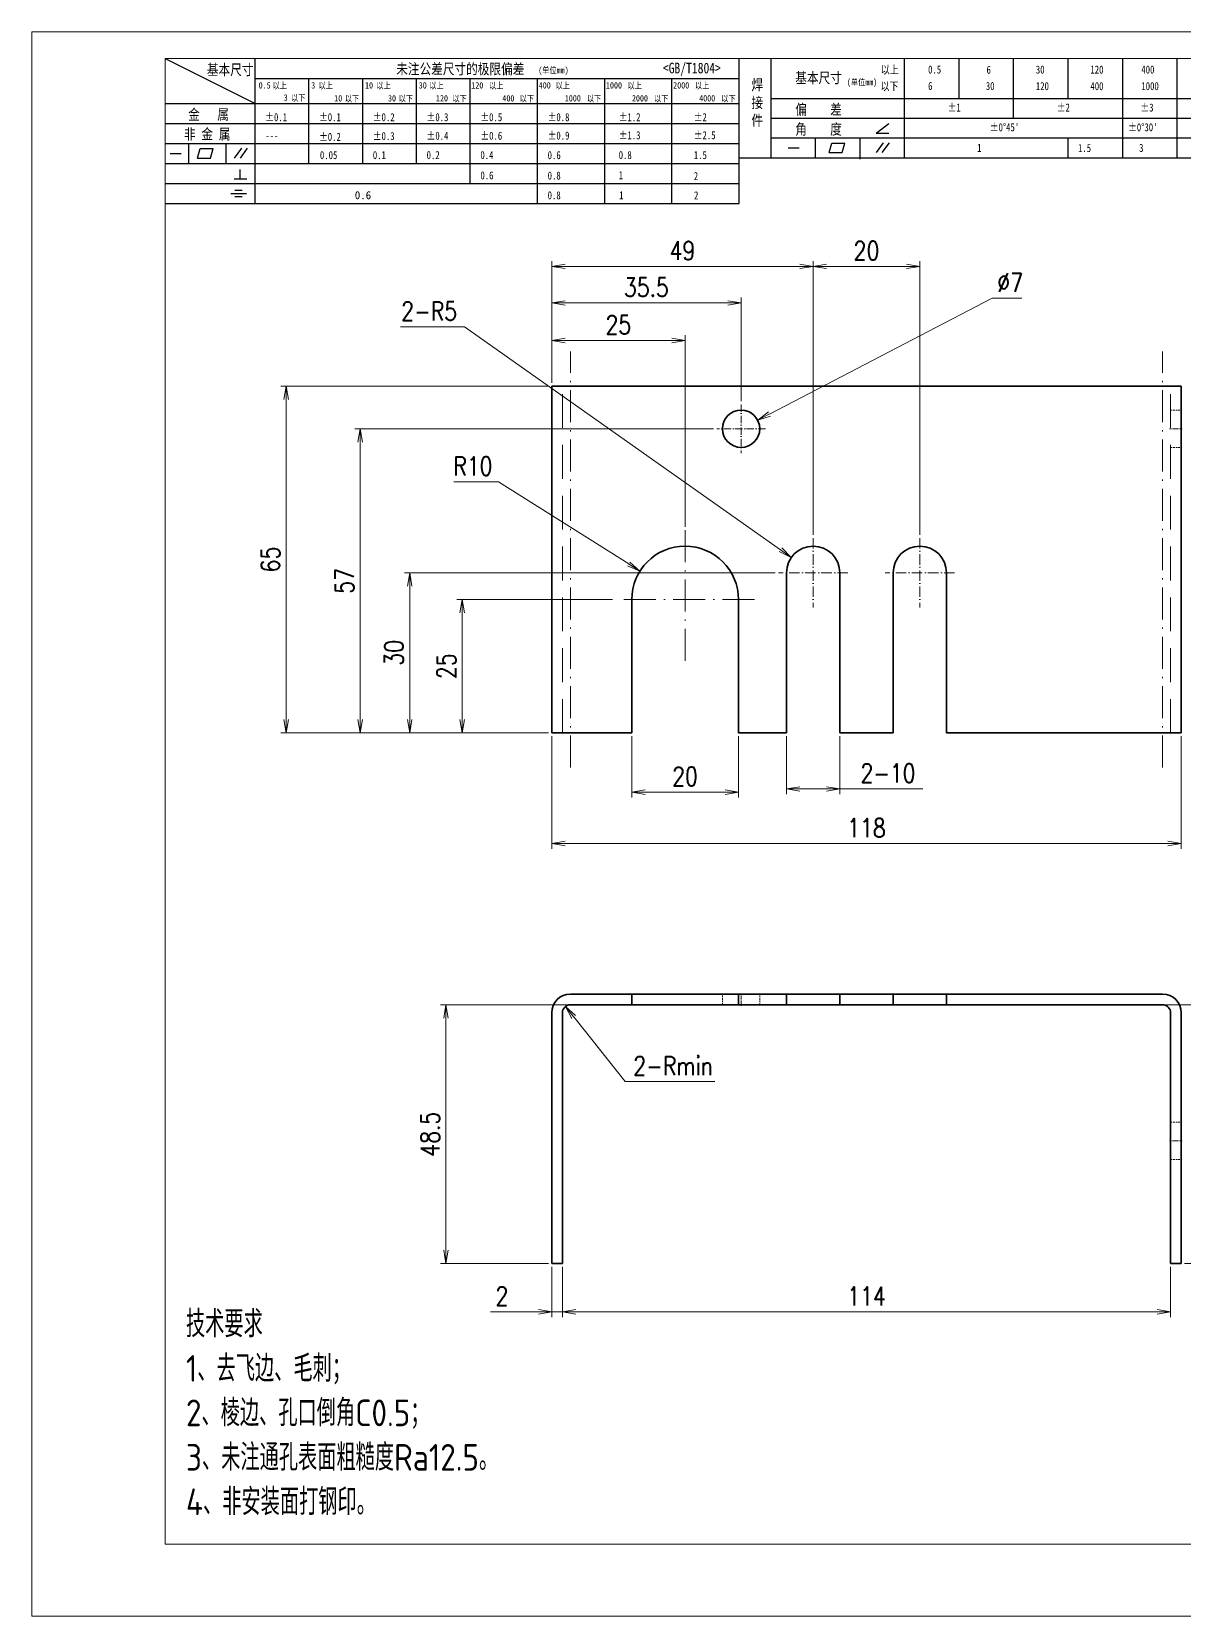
# Model space of a CAD drawing. Header units: millimetres. Extents: x 1333 to 78972, y -42879 to -5704.
# Drawn here: x 75533.6 to 75749.7, y -21799.1 to -21502.1 of the extents above; entities that cross this region are included whole.
import ezdxf

# ---------------------------------------------------------------- set-up
doc = ezdxf.new("R2010")
doc.units = ezdxf.units.MM
doc.header["$LTSCALE"] = 0.5
for name, pattern in [('AM_ISO02W050x2', [3.75, 3, -0.75]), ('AM_ISO08W050x2', [9, 6, -0.75, 1.5, -0.75]), ('DASHDOT', [18.5, 12, -3, 0.5, -3]), ('DASHED', [19.05, 12.7, -6.35])]:
    doc.linetypes.add(name, pattern=pattern)
for name, color, linetype, lineweight in [('中心线', 2, 'AM_ISO08W050x2', 18), ('图框', 7, 'Continuous', 18), ('标注线', 3, 'Continuous', 18), ('粗实线', 7, 'Continuous', 35), ('虚线', 1, 'AM_ISO02W050x2', 18)]:
    doc.layers.add(name, color=color, linetype=linetype, lineweight=lineweight)
doc.layers.add('图框文字', color=7, linetype='Continuous')
doc.layers.add('打印', color=7, linetype='Continuous', lineweight=15, plot=False)
doc.layers.add('打印-禁用', color=7, linetype='Continuous', lineweight=15, plot=False)
doc.styles.add('DIM', font='romans.shx', dxfattribs={"width": 0.8, "bigfont": 'bigfont.shx'})
doc.styles.add('国标', font='simfang.ttf', dxfattribs={"width": 0.8})
doc.styles.add('机械长仿宋', font='gbenor.shx', dxfattribs={"height": 1, "bigfont": 'gbcbig.shx'})
doc.dimstyles.new('XR 1-1$0', dxfattribs={"dimtxt": 3.5, "dimasz": 2.5, "dimexe": 1, "dimexo": 0.625, "dimgap": 1.2, "dimtad": 1, "dimzin": 9, "dimdsep": 46, "dimtxsty": 'DIM', "dimblk": 'OPEN', "dimcen": 0, "dimclrd": 8, "dimclre": 8, "dimclrt": 2, "dimazin": 2, "dimtfac": 0.5, "dimtmove": 0, "dimatfit": 3, "dimldrblk": 'OPEN', "dimfxl": 1, "dimtolj": 2, "dimlwd": 18, "dimlwe": 18, "dimarcsym": 0})
doc.dimstyles.new('XR 1-1$3', dxfattribs={"dimtxt": 3.5, "dimasz": 2.5, "dimexe": 1, "dimexo": 0.625, "dimgap": 1.2, "dimtad": 1, "dimtoh": 1, "dimdsep": 46, "dimtxsty": 'DIM', "dimblk": 'OPEN', "dimcen": 0, "dimclrd": 8, "dimclre": 8, "dimclrt": 2, "dimazin": 2, "dimtfac": 0.5, "dimtofl": 0, "dimtmove": 0, "dimatfit": 3, "dimldrblk": 'OPEN', "dimfxl": 1, "dimtolj": 2, "dimlwd": 18, "dimlwe": 18, "dimarcsym": 0})
doc.dimstyles.new('XR 1-1$4', dxfattribs={"dimtxt": 3.5, "dimasz": 2.5, "dimexe": 1, "dimexo": 0.625, "dimgap": 1.2, "dimtad": 1, "dimtoh": 1, "dimdsep": 46, "dimtxsty": 'DIM', "dimblk": 'OPEN', "dimcen": 0, "dimclrd": 8, "dimclre": 8, "dimclrt": 2, "dimazin": 2, "dimtfac": 0.5, "dimtofl": 0, "dimtmove": 0, "dimatfit": 3, "dimldrblk": 'OPEN', "dimfxl": 1, "dimtolj": 2, "dimlwd": 18, "dimlwe": 18, "dimarcsym": 0})

# ---------------------------------------------------------------- blocks, each defined once
blk = doc.blocks.new('GZDEH零件A3图框V01版')
at = {"layer": '图框', "linetype": 'Continuous'}
for p, q in [((2882.49, -1554.46), (2882.49, -1832.96)), ((3272.49, -1554.46), (2882.49, -1554.46)), ((2882.49, -1832.96), (3272.49, -1832.96))]:
    blk.add_line(p, q, dxfattribs=at)
at = {"layer": '图框文字', "color": 9}
for p, q in [((2882.49, -1554.46), (2899.37, -1562.92)), ((2899.37, -1581.67), (2899.37, -1554.46)), ((2990.09, -1581.67), (2990.09, -1554.46)), ((2996.09, -1573.08), (2996.09, -1554.46)), ((3021.09, -1561.98), (3021.09, -1554.46)), ((3031.31, -1561.98), (3031.31, -1554.46)), ((3041.53, -1561.98), (3041.53, -1554.46)), ((3051.75, -1561.98), (3051.75, -1554.46)), ((3061.98, -1561.98), (3061.98, -1554.46)), ((3072.2, -1561.98), (3072.2, -1554.46)), ((2899.37, -1558.24), (2990.09, -1558.24)), ((2909.45, -1574.17), (2909.45, -1558.24)), ((2919.53, -1574.17), (2919.53, -1558.24)), ((2929.61, -1574.17), (2929.61, -1558.24)), ((2939.69, -1577.92), (2939.69, -1558.24)), ((2952.29, -1581.67), (2952.29, -1558.24)), ((2964.89, -1581.67), (2964.89, -1558.24)), ((2977.49, -1581.67), (2977.49, -1558.24)), ((2996.09, -1561.98), (3113.09, -1561.98)), ((3021.09, -1573.08), (3021.09, -1561.98)), ((3041.53, -1565.68), (3041.53, -1561.98)), ((3061.98, -1573.08), (3061.98, -1561.98)), ((3072.2, -1573.08), (3072.2, -1561.98)), ((2882.49, -1562.92), (2990.09, -1562.92)), ((2882.49, -1566.67), (2990.09, -1566.67)), ((2996.09, -1565.68), (3113.09, -1565.68)), ((3015.75, -1568.51), (3018.15, -1566.66)), ((2882.49, -1570.42), (2990.09, -1570.42)), ((2886.92, -1574.12), (2886.92, -1570.42)), ((2893.91, -1574.12), (2893.91, -1570.42)), ((2996.09, -1569.38), (3113.09, -1569.38)), ((3004.42, -1573.08), (3004.42, -1569.38)), ((3006.97, -1572.12), (3007.45, -1570.33)), ((3007.45, -1570.33), (3009.86, -1570.33)), ((3009.39, -1572.12), (3009.86, -1570.33)), ((3012.75, -1573.08), (3012.75, -1569.38)), ((3015.75, -1568.51), (3018.15, -1568.51)), ((3015.81, -1572.12), (3017.15, -1570.26)), ((3016.89, -1572.12), (3018.23, -1570.26)), ((3051.75, -1573.08), (3051.75, -1569.38)), ((2883.43, -1572.27), (2885.49, -1572.27)), ((2888.59, -1573.16), (2889.07, -1571.37)), ((2888.59, -1573.16), (2891, -1573.16)), ((2889.07, -1571.37), (2891.48, -1571.37)), ((2891, -1573.16), (2891.48, -1571.37)), ((2895.52, -1573.16), (2896.85, -1571.3)), ((2896.6, -1573.16), (2897.94, -1571.3)), ((2990.09, -1573.08), (3113.09, -1573.08)), ((2999.26, -1571.23), (3001.32, -1571.23)), ((3006.97, -1572.12), (3009.39, -1572.12)), ((3012.75, -1573.33), (3012.75, -1573.08)), ((2882.49, -1574.17), (2990.09, -1574.17)), ((2895.42, -1577.05), (2897.81, -1577.05)), ((2896.58, -1577.05), (2896.58, -1575.28)), ((2882.49, -1577.92), (2990.09, -1577.92)), ((2894.79, -1579.77), (2897.77, -1579.77)), ((2895.57, -1579.17), (2896.92, -1579.17)), ((2882.49, -1581.67), (2990.09, -1581.67)), ((2895.57, -1580.37), (2896.93, -1580.37))]:
    blk.add_line(p, q, dxfattribs=at)
at = {"layer": '打印-禁用', "linetype": 'Continuous'}
for p, q in [((2857.49, -1549.46), (2857.49, -1846.46)), ((3277.49, -1549.46), (2857.49, -1549.46)), ((2857.49, -1846.46), (3277.49, -1846.46))]:
    blk.add_line(p, q, dxfattribs=at)
at = {"layer": '图框文字', "color": 9, "style": '国标', "width": 0.8}
for s, height, p in [('基本尺寸', 2, (2890.33, -1557.58)), ('未注公差尺寸的极限偏差', 2, (2925.81, -1557.44)), ('<GB/T1804>', 2, (2975.78, -1557.27)), ('以上', 1.5, (3016.64, -1557.33)), ('0.5', 1.5, (3025.49, -1557.3)), ('6', 1.5, (3036.45, -1557.34)), ('30', 1.5, (3045.69, -1557.31)), ('120', 1.5, (3055.91, -1557.31)), ('400', 1.5, (3065.46, -1557.31)), ('30', 1.2, (2930.04, -1560.11)), ('基本尺寸', 2, (3000.6, -1559.1)), ('以下', 1.5, (3016.58, -1560.43)), ('6', 1.5, (3025.49, -1560.38)), ('30', 1.5, (3036.31, -1560.39)), ('120', 1.5, (3045.69, -1560.41)), ('400', 1.5, (3055.91, -1560.41)), ('1000', 1.5, (3065.46, -1560.41)), ('金   属', 2, (2886.82, -1565.98)), ('±0.1', 1.5, (2901.27, -1566.23)), ('±0.1', 1.5, (2911.35, -1566.23)), ('±0.2', 1.5, (2921.43, -1566.23)), ('±0.3', 1.5, (2931.51, -1566.23)), ('±0.5', 1.5, (2941.59, -1566.23)), ('±0.8', 1.5, (2954.19, -1566.23)), ('±1.2', 1.5, (2967.51, -1566.23)), ('±2', 1.5, (2981.58, -1566.23)), ('偏    差', 2, (3000.6, -1565.04)), ('±1', 1.5, (3029.16, -1564.42)), ('±2', 1.5, (3049.61, -1564.42)), ('±3', 1.5, (3065.3, -1564.42)), ('非 金 属', 2, (2886.02, -1569.65)), ('±0.3', 1.5, (2921.43, -1569.77)), ('±0.4', 1.5, (2931.51, -1569.71)), ('±0.6', 1.5, (2941.59, -1569.71)), ('±0.9', 1.5, (2954.19, -1569.68)), ('±1.3', 1.5, (2967.51, -1569.62)), ('±2.5', 1.5, (2981.58, -1569.61)), ('角    度', 2, (3000.6, -1568.74)), ("±0%%D45'", 1.5, (3037.06, -1568.12)), ("±0%%D30'", 1.5, (3062.98, -1568.12)), ('---', 1.5, (2901.27, -1569.65)), ('±0.2', 1.5, (2911.35, -1569.92)), ('1', 1.5, (3034.69, -1571.98)), ('1.5', 1.5, (3053.59, -1572.01)), ('3', 1.5, (3065.05, -1571.98)), ('0.1', 1.5, (2921.43, -1573.34)), ('0.2', 1.5, (2931.51, -1573.33)), ('0.4', 1.5, (2941.59, -1573.33)), ('0.6', 1.5, (2954.19, -1573.35)), ('0.8', 1.5, (2967.51, -1573.33)), ('1.5', 1.5, (2981.58, -1573.34)), ('0.6', 1.5, (2941.59, -1577.14)), ('0.8', 1.5, (2954.19, -1577.17)), ('1', 1.5, (2967.51, -1577.12)), ('2', 1.5, (2981.58, -1577.26)), ('0.8', 1.5, (2954.19, -1580.87)), ('1', 1.5, (2967.59, -1580.86)), ('2', 1.5, (2981.62, -1580.89))]:
    blk.add_text(s, height=height, dxfattribs=at).set_placement(p)
at = {"layer": '图框文字', "color": 9, "lineweight": 15, "style": '国标', "width": 0.8}
for s, p in [('(单位mm)', (2952.44, -1557.27)), ('0.5', (2900.03, -1560.11)), ('以上', (2902.64, -1560.16)), ('3', (2909.88, -1560.11)), ('以上', (2911.25, -1560.16)), ('10', (2919.96, -1560.11)), ('以上', (2922.09, -1560.16)), ('以上', (2932.02, -1560.16)), ('120', (2939.88, -1560.11)), ('以上', (2943.21, -1560.16)), ('400', (2952.52, -1560.11)), ('以上', (2955.68, -1560.16)), ('1000', (2965.12, -1560.11)), ('以上', (2969.16, -1560.16)), ('2000', (2977.72, -1560.11)), ('以上', (2981.8, -1560.16)), ('(单位mm)', (3010.27, -1559.51)), ('3', (2904.73, -1562.41)), ('以下', (2906.1, -1562.46)), ('10', (2914.19, -1562.54)), ('以下', (2916.18, -1562.59)), ('30', (2924.27, -1562.54)), ('以下', (2926.26, -1562.59)), ('120', (2933.26, -1562.54)), ('以下', (2936.34, -1562.59)), ('400', (2945.7, -1562.54)), ('以下', (2948.94, -1562.59)), ('1000', (2957.41, -1562.54)), ('以下', (2961.54, -1562.59)), ('2000', (2969.99, -1562.54)), ('以下', (2974.14, -1562.59)), ('4000', (2982.59, -1562.54)), ('以下', (2986.74, -1562.59))]:
    blk.add_text(s, height=1.2, dxfattribs=at).set_placement(p)
at = {"layer": '图框文字', "color": 9, "lineweight": 13, "style": '国标'}
blk.add_text('0.6', height=1.5, dxfattribs=at).set_placement((2918.05, -1580.85))
at = {"layer": '图框文字', "color": 9, "style": '国标'}
for s, insert, char_height, width, attachment_point in [('焊\\P接\\P件', (2992.39, -1558.41), 2, 3.1877, 1), ('0.05', (2911.51, -1573.37), 1.5, 5.1982, 7)]:
    blk.add_mtext(s, dxfattribs=dict(at, insert=insert, char_height=char_height, width=width, attachment_point=attachment_point))
blk = doc.blocks.new('DEH A3')
at = {"layer": '图框'}
blk.add_blockref('GZDEH零件A3图框V01版', (-2857.49, 1846.46), dxfattribs=at)
blk = doc.blocks.new('_Open')
at = {"color": 0, "linetype": 'ByBlock', "lineweight": -2}
for p, q in [((-1, 0.17), (0, 0)), ((-1, -0.17), (0, 0)), ((0, 0), (-1, 0))]:
    blk.add_line(p, q, dxfattribs=at)
blk = doc.blocks.new('*D721')
at = {"layer": 'Defpoints', "color": 0}
for p in [(75581.31, -21568.52), (75631.09, -21568.52), (75631.09, -21633.52)]:
    blk.add_point(p, dxfattribs=at)
at = {"layer": '标注线', "color": 8, "lineweight": 18}
for p, q in [((75630.47, -21568.52), (75580.31, -21568.52)), ((75581.31, -21631.02), (75581.31, -21571.02)), ((75630.47, -21633.52), (75580.31, -21633.52))]:
    blk.add_line(p, q, dxfattribs=at)
at = {"layer": '标注线', "color": 8, "lineweight": 18, "xscale": 2.5, "yscale": 2.5, "zscale": 2.5}
for p, rotation in [((75581.31, -21568.52), 90), ((75581.31, -21633.52), 270)]:
    blk.add_blockref('_Open', p, dxfattribs=dict(at, rotation=rotation))
at = {"layer": '标注线', "color": 2, "insert": (75578.36, -21601.02), "char_height": 3.5, "attachment_point": 5, "rotation": 90, "style": 'DIM'}
blk.add_mtext('\\A2;65', dxfattribs=at)
blk = doc.blocks.new('*D722')
at = {"layer": 'Defpoints', "color": 0}
for p in [(75662.04, -21576.52), (75595.18, -21633.52), (75630.47, -21633.52)]:
    blk.add_point(p, dxfattribs=at)
at = {"layer": '标注线', "color": 8, "lineweight": 18}
for p, q in [((75661.42, -21576.52), (75594.18, -21576.52)), ((75595.18, -21579.02), (75595.18, -21631.02)), ((75629.84, -21633.52), (75594.18, -21633.52))]:
    blk.add_line(p, q, dxfattribs=at)
at = {"layer": '标注线', "color": 8, "lineweight": 18, "xscale": 2.5, "yscale": 2.5, "zscale": 2.5}
for p, rotation in [((75595.18, -21576.52), 90), ((75595.18, -21633.52), 270)]:
    blk.add_blockref('_Open', p, dxfattribs=dict(at, rotation=rotation))
at = {"layer": '标注线', "color": 2, "insert": (75592.23, -21605.02), "char_height": 3.5, "attachment_point": 5, "rotation": 90, "style": 'DIM'}
blk.add_mtext('\\A2;57', dxfattribs=at)
blk = doc.blocks.new('*D723')
at = {"layer": 'Defpoints', "color": 0}
for p in [(75666.59, -21552.94), (75631.09, -21568.52), (75666.59, -21571.97)]:
    blk.add_point(p, dxfattribs=at)
at = {"layer": '标注线', "color": 8, "lineweight": 18}
for p, q in [((75631.09, -21567.89), (75631.09, -21551.94)), ((75633.59, -21552.94), (75664.09, -21552.94)), ((75666.59, -21571.34), (75666.59, -21551.94))]:
    blk.add_line(p, q, dxfattribs=at)
at = {"layer": '标注线', "color": 8, "lineweight": 18, "xscale": 2.5, "yscale": 2.5, "zscale": 2.5, "rotation": 180}
blk.add_blockref('_Open', (75631.09, -21552.94), dxfattribs=at)
at = {"layer": '标注线', "color": 8, "lineweight": 18, "xscale": 2.5, "yscale": 2.5, "zscale": 2.5}
blk.add_blockref('_Open', (75666.59, -21552.94), dxfattribs=at)
at = {"layer": '标注线', "color": 2, "insert": (75648.84, -21549.99), "char_height": 3.5, "attachment_point": 5, "style": 'DIM'}
blk.add_mtext('\\A2;35.5', dxfattribs=at)
blk = doc.blocks.new('*D661')
at = {"layer": 'Defpoints', "color": 0}
for p in [(75631.09, -21559.96), (75631.09, -21568.52), (75656.09, -21595.52)]:
    blk.add_point(p, dxfattribs=at)
at = {"layer": '标注线', "color": 8, "lineweight": 18}
for p, q in [((75631.09, -21567.89), (75631.09, -21558.96)), ((75656.09, -21594.89), (75656.09, -21558.96)), ((75653.59, -21559.96), (75633.59, -21559.96))]:
    blk.add_line(p, q, dxfattribs=at)
at = {"layer": '标注线', "color": 8, "lineweight": 18, "xscale": 2.5, "yscale": 2.5, "zscale": 2.5, "rotation": 180}
blk.add_blockref('_Open', (75631.09, -21559.96), dxfattribs=at)
at = {"layer": '标注线', "color": 8, "lineweight": 18, "xscale": 2.5, "yscale": 2.5, "zscale": 2.5}
blk.add_blockref('_Open', (75656.09, -21559.96), dxfattribs=at)
at = {"layer": '标注线', "color": 2, "insert": (75643.59, -21557.01), "char_height": 3.5, "attachment_point": 5, "style": 'DIM'}
blk.add_mtext('\\A2;25', dxfattribs=at)
blk = doc.blocks.new('*D662')
at = {"layer": 'Defpoints', "color": 0}
for p in [(75631.09, -21546.08), (75631.09, -21568.52), (75680.09, -21597.02)]:
    blk.add_point(p, dxfattribs=at)
at = {"layer": '标注线', "color": 8, "lineweight": 18}
for p, q in [((75631.09, -21567.89), (75631.09, -21545.08)), ((75677.59, -21546.08), (75633.59, -21546.08)), ((75680.09, -21596.39), (75680.09, -21545.08))]:
    blk.add_line(p, q, dxfattribs=at)
at = {"layer": '标注线', "color": 8, "lineweight": 18, "xscale": 2.5, "yscale": 2.5, "zscale": 2.5, "rotation": 180}
blk.add_blockref('_Open', (75631.09, -21546.08), dxfattribs=at)
at = {"layer": '标注线', "color": 8, "lineweight": 18, "xscale": 2.5, "yscale": 2.5, "zscale": 2.5}
blk.add_blockref('_Open', (75680.09, -21546.08), dxfattribs=at)
at = {"layer": '标注线', "color": 2, "insert": (75655.59, -21543.13), "char_height": 3.5, "attachment_point": 5, "style": 'DIM'}
blk.add_mtext('\\A2;49', dxfattribs=at)
blk = doc.blocks.new('*D663')
at = {"layer": 'Defpoints', "color": 0}
for p in [(75680.09, -21546.08), (75680.09, -21597.02), (75700.09, -21597.02)]:
    blk.add_point(p, dxfattribs=at)
at = {"layer": '标注线', "color": 8, "lineweight": 18}
for p, q in [((75680.09, -21596.39), (75680.09, -21545.08)), ((75697.59, -21546.08), (75682.59, -21546.08)), ((75700.09, -21596.39), (75700.09, -21545.08))]:
    blk.add_line(p, q, dxfattribs=at)
at = {"layer": '标注线', "color": 8, "lineweight": 18, "xscale": 2.5, "yscale": 2.5, "zscale": 2.5, "rotation": 180}
blk.add_blockref('_Open', (75680.09, -21546.08), dxfattribs=at)
at = {"layer": '标注线', "color": 8, "lineweight": 18, "xscale": 2.5, "yscale": 2.5, "zscale": 2.5}
blk.add_blockref('_Open', (75700.09, -21546.08), dxfattribs=at)
at = {"layer": '标注线', "color": 2, "insert": (75690.09, -21543.13), "char_height": 3.5, "attachment_point": 5, "style": 'DIM'}
blk.add_mtext('\\A2;20', dxfattribs=at)
blk = doc.blocks.new('*D664')
at = {"layer": 'Defpoints', "color": 0}
for p in [(75673.59, -21603.52), (75604.48, -21633.52), (75631.09, -21633.52)]:
    blk.add_point(p, dxfattribs=at)
at = {"layer": '标注线', "color": 8, "lineweight": 18}
for p, q in [((75672.97, -21603.52), (75603.48, -21603.52)), ((75604.48, -21606.02), (75604.48, -21631.02)), ((75630.47, -21633.52), (75603.48, -21633.52))]:
    blk.add_line(p, q, dxfattribs=at)
at = {"layer": '标注线', "color": 8, "lineweight": 18, "xscale": 2.5, "yscale": 2.5, "zscale": 2.5}
for p, rotation in [((75604.48, -21603.52), 90), ((75604.48, -21633.52), 270)]:
    blk.add_blockref('_Open', p, dxfattribs=dict(at, rotation=rotation))
at = {"layer": '标注线', "color": 2, "insert": (75601.53, -21618.52), "char_height": 3.5, "attachment_point": 5, "rotation": 90, "style": 'DIM'}
blk.add_mtext('\\A2;30', dxfattribs=at)
blk = doc.blocks.new('*D665')
at = {"layer": 'Defpoints', "color": 0}
for p in [(75643.09, -21608.52), (75614.3, -21633.52), (75631.09, -21633.52)]:
    blk.add_point(p, dxfattribs=at)
at = {"layer": '标注线', "color": 8, "lineweight": 18}
for p, q in [((75642.47, -21608.52), (75613.3, -21608.52)), ((75614.3, -21611.02), (75614.3, -21631.02)), ((75630.47, -21633.52), (75613.3, -21633.52))]:
    blk.add_line(p, q, dxfattribs=at)
at = {"layer": '标注线', "color": 8, "lineweight": 18, "xscale": 2.5, "yscale": 2.5, "zscale": 2.5}
for p, rotation in [((75614.3, -21608.52), 90), ((75614.3, -21633.52), 270)]:
    blk.add_blockref('_Open', p, dxfattribs=dict(at, rotation=rotation))
at = {"layer": '标注线', "color": 2, "insert": (75611.35, -21621.02), "char_height": 3.5, "attachment_point": 5, "rotation": 90, "style": 'DIM'}
blk.add_mtext('\\A2;25', dxfattribs=at)
blk = doc.blocks.new('*D666')
at = {"layer": 'Defpoints', "color": 0}
for p in [(75646.09, -21633.52), (75666.09, -21633.52), (75666.09, -21644.61)]:
    blk.add_point(p, dxfattribs=at)
at = {"layer": '标注线', "color": 8, "lineweight": 18}
for p, q in [((75646.09, -21634.14), (75646.09, -21645.61)), ((75666.09, -21634.14), (75666.09, -21645.61)), ((75648.59, -21644.61), (75663.59, -21644.61))]:
    blk.add_line(p, q, dxfattribs=at)
at = {"layer": '标注线', "color": 8, "lineweight": 18, "xscale": 2.5, "yscale": 2.5, "zscale": 2.5, "rotation": 180}
blk.add_blockref('_Open', (75646.09, -21644.61), dxfattribs=at)
at = {"layer": '标注线', "color": 8, "lineweight": 18, "xscale": 2.5, "yscale": 2.5, "zscale": 2.5}
blk.add_blockref('_Open', (75666.09, -21644.61), dxfattribs=at)
at = {"layer": '标注线', "color": 2, "insert": (75656.09, -21641.66), "char_height": 3.5, "attachment_point": 5, "style": 'DIM'}
blk.add_mtext('\\A2;20', dxfattribs=at)
blk = doc.blocks.new('*D667')
at = {"layer": 'Defpoints', "color": 0}
for p in [(75675.09, -21633.52), (75685.09, -21633.52), (75685.09, -21644.02)]:
    blk.add_point(p, dxfattribs=at)
at = {"layer": '标注线', "color": 8, "lineweight": 18}
for p, q in [((75675.09, -21634.14), (75675.09, -21645.02)), ((75685.09, -21634.14), (75685.09, -21645.02)), ((75677.59, -21644.02), (75682.59, -21644.02)), ((75685.09, -21644.02), (75700.66, -21644.02))]:
    blk.add_line(p, q, dxfattribs=at)
at = {"layer": '标注线', "color": 8, "lineweight": 18, "xscale": 2.5, "yscale": 2.5, "zscale": 2.5, "rotation": 180}
blk.add_blockref('_Open', (75675.09, -21644.02), dxfattribs=at)
at = {"layer": '标注线', "color": 8, "lineweight": 18, "xscale": 2.5, "yscale": 2.5, "zscale": 2.5}
blk.add_blockref('_Open', (75685.09, -21644.02), dxfattribs=at)
at = {"layer": '标注线', "color": 2, "insert": (75694.12, -21641.07), "char_height": 3.5, "attachment_point": 5, "style": 'DIM'}
blk.add_mtext('\\A2;{\\Fromans,bigfont|c134;2-}10', dxfattribs=at)
blk = doc.blocks.new('*D668')
at = {"layer": 'Defpoints', "color": 0}
for p in [(75647.63, -21603.18), (75656.09, -21608.52)]:
    blk.add_point(p, dxfattribs=at)
at = {"layer": '标注线', "color": 8, "lineweight": 18}
for p, q in [((75612.73, -21586.46), (75621.13, -21586.46)), ((75621.13, -21586.46), (75645.52, -21601.85))]:
    blk.add_line(p, q, dxfattribs=at)
at = {"layer": '标注线', "color": 8, "lineweight": 18, "xscale": 2.5, "yscale": 2.5, "zscale": 2.5, "rotation": 327.7474228572368}
blk.add_blockref('_Open', (75647.63, -21603.18), dxfattribs=at)
at = {"layer": '标注线', "color": 2, "insert": (75616.33, -21583.51), "char_height": 3.5, "attachment_point": 5, "style": 'DIM'}
blk.add_mtext('\\A2;R10', dxfattribs=at)
blk = doc.blocks.new('*D669')
at = {"layer": 'Defpoints', "color": 0}
for p in [(75676, -21600.64), (75680.09, -21603.52)]:
    blk.add_point(p, dxfattribs=at)
at = {"layer": '标注线', "color": 8, "lineweight": 18}
for p, q in [((75602.73, -21557.43), (75614.73, -21557.43)), ((75614.73, -21557.43), (75673.96, -21599.2))]:
    blk.add_line(p, q, dxfattribs=at)
at = {"layer": '标注线', "color": 8, "lineweight": 18, "xscale": 2.5, "yscale": 2.5, "zscale": 2.5, "rotation": 324.8109785075151}
blk.add_blockref('_Open', (75676, -21600.64), dxfattribs=at)
at = {"layer": '标注线', "color": 2, "insert": (75608.13, -21554.48), "char_height": 3.5, "attachment_point": 5, "style": 'DIM'}
blk.add_mtext('\\A2;{\\Fromans,bigfont|c134;2-}R5', dxfattribs=at)
blk = doc.blocks.new('*D670')
at = {"layer": 'Defpoints', "color": 0}
for p in [(75669.7, -21574.9), (75663.49, -21578.13)]:
    blk.add_point(p, dxfattribs=at)
at = {"layer": '标注线', "color": 8, "lineweight": 18}
for p, q in [((75713.62, -21552.05), (75671.91, -21573.75)), ((75719.22, -21552.05), (75713.62, -21552.05))]:
    blk.add_line(p, q, dxfattribs=at)
at = {"layer": '标注线', "color": 8, "lineweight": 18, "xscale": 2.5, "yscale": 2.5, "zscale": 2.5, "rotation": 207.4872694754324}
blk.add_blockref('_Open', (75669.7, -21574.9), dxfattribs=at)
at = {"layer": '标注线', "color": 2, "insert": (75717.02, -21549.1), "char_height": 3.5, "attachment_point": 5, "style": 'DIM'}
blk.add_mtext('\\A2;∅7', dxfattribs=at)
blk = doc.blocks.new('*D671')
at = {"layer": 'Defpoints', "color": 0}
for p in [(75631.09, -21633.52), (75749.09, -21633.52), (75749.09, -21654.26)]:
    blk.add_point(p, dxfattribs=at)
at = {"layer": '标注线', "color": 8, "lineweight": 18}
for p, q in [((75631.09, -21634.14), (75631.09, -21655.26)), ((75749.09, -21634.14), (75749.09, -21655.26)), ((75633.59, -21654.26), (75746.59, -21654.26))]:
    blk.add_line(p, q, dxfattribs=at)
at = {"layer": '标注线', "color": 8, "lineweight": 18, "xscale": 2.5, "yscale": 2.5, "zscale": 2.5, "rotation": 180}
blk.add_blockref('_Open', (75631.09, -21654.26), dxfattribs=at)
at = {"layer": '标注线', "color": 8, "lineweight": 18, "xscale": 2.5, "yscale": 2.5, "zscale": 2.5}
blk.add_blockref('_Open', (75749.09, -21654.26), dxfattribs=at)
at = {"layer": '标注线', "color": 2, "insert": (75690.09, -21651.31), "char_height": 3.5, "attachment_point": 5, "style": 'DIM'}
blk.add_mtext('\\A2;118', dxfattribs=at)
blk = doc.blocks.new('*D672')
at = {"layer": 'Defpoints', "color": 0}
for p in [(75634.72, -21684.48), (75611.27, -21732.98), (75631.09, -21732.98)]:
    blk.add_point(p, dxfattribs=at)
at = {"layer": '标注线', "color": 8, "lineweight": 18}
for p, q in [((75634.09, -21684.48), (75610.27, -21684.48)), ((75611.27, -21686.98), (75611.27, -21730.48)), ((75630.47, -21732.98), (75610.27, -21732.98))]:
    blk.add_line(p, q, dxfattribs=at)
at = {"layer": '标注线', "color": 8, "lineweight": 18, "xscale": 2.5, "yscale": 2.5, "zscale": 2.5}
for p, rotation in [((75611.27, -21684.48), 90), ((75611.27, -21732.98), 270)]:
    blk.add_blockref('_Open', p, dxfattribs=dict(at, rotation=rotation))
at = {"layer": '标注线', "color": 2, "insert": (75608.32, -21708.73), "char_height": 3.5, "attachment_point": 5, "rotation": 90, "style": 'DIM'}
blk.add_mtext('\\A2;48.5', dxfattribs=at)
blk = doc.blocks.new('*D673')
at = {"layer": 'Defpoints', "color": 0}
for p in [(75631.09, -21732.98), (75633.09, -21732.98), (75633.09, -21742.01)]:
    blk.add_point(p, dxfattribs=at)
at = {"layer": '标注线', "color": 8, "lineweight": 18}
for p, q in [((75631.09, -21733.61), (75631.09, -21743.01)), ((75633.09, -21733.61), (75633.09, -21743.01)), ((75628.59, -21742.01), (75619.63, -21742.01)), ((75633.09, -21742.01), (75631.09, -21742.01)), ((75635.59, -21742.01), (75638.09, -21742.01))]:
    blk.add_line(p, q, dxfattribs=at)
at = {"layer": '标注线', "color": 8, "lineweight": 18, "xscale": 2.5, "yscale": 2.5, "zscale": 2.5}
blk.add_blockref('_Open', (75631.09, -21742.01), dxfattribs=at)
at = {"layer": '标注线', "color": 8, "lineweight": 18, "xscale": 2.5, "yscale": 2.5, "zscale": 2.5, "rotation": 180}
blk.add_blockref('_Open', (75633.09, -21742.01), dxfattribs=at)
at = {"layer": '标注线', "color": 2, "insert": (75621.76, -21739.06), "char_height": 3.5, "attachment_point": 5, "style": 'DIM'}
blk.add_mtext('\\A2;2', dxfattribs=at)
blk = doc.blocks.new('*D674')
at = {"layer": 'Defpoints', "color": 0}
for p in [(75633.66, -21684.81), (75634.59, -21685.98)]:
    blk.add_point(p, dxfattribs=at)
at = {"layer": '标注线', "color": 8, "lineweight": 18}
for p, q in [((75644.84, -21698.86), (75635.21, -21686.76)), ((75661.64, -21698.86), (75644.84, -21698.86))]:
    blk.add_line(p, q, dxfattribs=at)
at = {"layer": '标注线', "color": 8, "lineweight": 18, "xscale": 2.5, "yscale": 2.5, "zscale": 2.5, "rotation": 128.5230933581493}
blk.add_blockref('_Open', (75633.66, -21684.81), dxfattribs=at)
at = {"layer": '标注线', "color": 2, "insert": (75653.84, -21695.91), "char_height": 3.5, "attachment_point": 5, "style": 'DIM'}
blk.add_mtext('\\A2;{\\Fromans,bigfont|c134;2-Rmin}', dxfattribs=at)
blk = doc.blocks.new('*D675')
at = {"layer": 'Defpoints', "color": 0}
for p in [(75633.09, -21732.98), (75747.09, -21732.98), (75747.09, -21742.01)]:
    blk.add_point(p, dxfattribs=at)
at = {"layer": '标注线', "color": 8, "lineweight": 18}
for p, q in [((75633.09, -21733.61), (75633.09, -21743.01)), ((75747.09, -21733.61), (75747.09, -21743.01)), ((75635.59, -21742.01), (75744.59, -21742.01))]:
    blk.add_line(p, q, dxfattribs=at)
at = {"layer": '标注线', "color": 8, "lineweight": 18, "xscale": 2.5, "yscale": 2.5, "zscale": 2.5, "rotation": 180}
blk.add_blockref('_Open', (75633.09, -21742.01), dxfattribs=at)
at = {"layer": '标注线', "color": 8, "lineweight": 18, "xscale": 2.5, "yscale": 2.5, "zscale": 2.5}
blk.add_blockref('_Open', (75747.09, -21742.01), dxfattribs=at)
at = {"layer": '标注线', "color": 2, "insert": (75690.09, -21739.06), "char_height": 3.5, "attachment_point": 5, "style": 'DIM'}
blk.add_mtext('\\A2;114', dxfattribs=at)
blk = doc.blocks.new('*D608')
at = {"layer": 'Defpoints', "color": 0}
for p in [(75745.59, -21684.48), (75749.09, -21732.98), (75762.56, -21732.98)]:
    blk.add_point(p, dxfattribs=at)
at = {"layer": '标注线', "color": 8, "lineweight": 18}
for p, q in [((75746.22, -21684.48), (75763.56, -21684.48)), ((75762.56, -21686.98), (75762.56, -21730.48)), ((75749.72, -21732.98), (75763.56, -21732.98))]:
    blk.add_line(p, q, dxfattribs=at)
at = {"layer": '标注线', "color": 8, "lineweight": 18, "xscale": 2.5, "yscale": 2.5, "zscale": 2.5}
for p, rotation in [((75762.56, -21684.48), 90), ((75762.56, -21732.98), 270)]:
    blk.add_blockref('_Open', p, dxfattribs=dict(at, rotation=rotation))
at = {"layer": '标注线', "color": 2, "insert": (75759.61, -21708.73), "char_height": 3.5, "attachment_point": 5, "rotation": 90, "style": 'DIM'}
blk.add_mtext('\\A2;48.5', dxfattribs=at)

msp = doc.modelspace()

# ---------------------------------------------------------------- linework, layer by layer
at = {"layer": '中心线', "linetype": 'DASHDOT'}
for p, q in [((75634.591, -21640.019), (75634.591, -21562.018)), ((75745.591, -21640.019), (75745.591, -21562.018)), ((75656.091, -21595.518), (75656.091, -21621.518)), ((75669.091, -21608.518), (75643.091, -21608.518))]:
    msp.add_line(p, q, dxfattribs=at)
at = {"layer": '中心线', "linetype": 'DASHDOT', "ltscale": 0.2275}
msp.add_line((75666.591, -21571.968), (75666.591, -21581.068), dxfattribs=at)
at = {"layer": '中心线', "linetype": 'DASHDOT', "ltscale": 0.227499}
msp.add_line((75671.141, -21576.518), (75662.041, -21576.518), dxfattribs=at)
at = {"layer": '中心线', "linetype": 'DASHDOT', "ltscale": 0.06}
for p, q in [((75746.891, -21576.518), (75749.291, -21576.518)), ((75666.591, -21684.68), (75666.591, -21682.28)), ((75746.891, -21709.98), (75749.291, -21709.98))]:
    msp.add_line(p, q, dxfattribs=at)
at = {"layer": '中心线', "linetype": 'DASHDOT', "ltscale": 0.325}
for p, q in [((75680.091, -21597.018), (75680.091, -21610.018)), ((75700.091, -21597.018), (75700.091, -21610.018)), ((75686.591, -21603.518), (75673.591, -21603.518)), ((75706.591, -21603.518), (75693.591, -21603.518))]:
    msp.add_line(p, q, dxfattribs=at)
at = {"layer": '打印'}
msp.add_lwpolyline([(75533.632, -21502.092), (75953.632, -21502.092), (75953.632, -21799.092), (75533.632, -21799.092)], close=True, dxfattribs=at)
at = {"layer": '粗实线'}
for p, q in [((75631.091, -21568.518), (75631.091, -21633.518)), ((75745.591, -21568.518), (75634.591, -21568.518)), ((75749.091, -21568.518), (75749.091, -21633.518)), ((75675.091, -21603.518), (75675.091, -21633.518)), ((75685.091, -21633.518), (75685.091, -21603.518)), ((75695.091, -21603.518), (75695.091, -21633.518)), ((75705.091, -21633.518), (75705.091, -21603.518)), ((75646.091, -21608.518), (75646.091, -21633.518)), ((75666.091, -21633.518), (75666.091, -21608.518)), ((75705.091, -21633.518), (75745.591, -21633.518)), ((75705.091, -21682.48), (75745.591, -21682.48)), ((75631.091, -21732.98), (75631.091, -21685.98)), ((75633.091, -21732.98), (75633.091, -21685.98)), ((75705.091, -21684.48), (75745.591, -21684.48)), ((75747.091, -21685.98), (75747.091, -21732.98)), ((75749.091, -21732.98), (75749.091, -21685.98))]:
    msp.add_line(p, q, dxfattribs=at)
at = {"layer": '粗实线', "ltscale": 0.025628}
for p, q in [((75632.116, -21568.518), (75631.091, -21568.518)), ((75749.091, -21568.518), (75748.066, -21568.518)), ((75631.091, -21633.518), (75632.116, -21633.518)), ((75749.091, -21633.518), (75748.066, -21633.518))]:
    msp.add_line(p, q, dxfattribs=at)
at = {"layer": '粗实线', "ltscale": 0.061871}
msp.add_line((75634.591, -21568.518), (75632.116, -21568.518), dxfattribs=at)
at = {"layer": '粗实线', "ltscale": 0.061872}
for p, q in [((75748.066, -21568.518), (75745.591, -21568.518)), ((75634.591, -21633.518), (75632.116, -21633.518)), ((75745.591, -21633.518), (75748.066, -21633.518))]:
    msp.add_line(p, q, dxfattribs=at)
at = {"layer": '粗实线', "ltscale": 0.2875}
for p, q in [((75646.091, -21633.518), (75634.591, -21633.518)), ((75646.091, -21682.48), (75634.591, -21682.48)), ((75634.591, -21684.48), (75646.091, -21684.48))]:
    msp.add_line(p, q, dxfattribs=at)
at = {"layer": '粗实线', "ltscale": 0.225}
for p, q in [((75675.091, -21633.518), (75666.091, -21633.518)), ((75675.091, -21682.48), (75666.091, -21682.48)), ((75666.091, -21684.48), (75675.091, -21684.48))]:
    msp.add_line(p, q, dxfattribs=at)
at = {"layer": '粗实线', "ltscale": 0.25}
for p, q in [((75685.091, -21633.518), (75695.091, -21633.518)), ((75675.091, -21682.48), (75685.091, -21682.48)), ((75685.091, -21682.48), (75695.091, -21682.48)), ((75695.091, -21682.48), (75705.091, -21682.48)), ((75675.091, -21684.48), (75685.091, -21684.48)), ((75685.091, -21684.48), (75695.091, -21684.48)), ((75695.091, -21684.48), (75705.091, -21684.48))]:
    msp.add_line(p, q, dxfattribs=at)
at = {"layer": '粗实线', "ltscale": 0.5}
for p, q in [((75646.091, -21682.48), (75666.091, -21682.48)), ((75646.091, -21684.48), (75666.091, -21684.48))]:
    msp.add_line(p, q, dxfattribs=at)
at = {"layer": '粗实线', "ltscale": 0.05}
for p, q in [((75646.091, -21684.48), (75646.091, -21682.48)), ((75666.091, -21684.48), (75666.091, -21682.48)), ((75675.091, -21682.48), (75675.091, -21684.48)), ((75685.091, -21684.48), (75685.091, -21682.48)), ((75695.091, -21682.48), (75695.091, -21684.48)), ((75705.091, -21684.48), (75705.091, -21682.48)), ((75631.091, -21732.98), (75633.091, -21732.98)), ((75747.091, -21732.98), (75749.091, -21732.98))]:
    msp.add_line(p, q, dxfattribs=at)
at = {"layer": '粗实线'}
msp.add_circle((75666.591, -21576.518), 3.5, dxfattribs=at)
for centre, radius, start, end in [((75656.091, -21608.518), 10, 359.99997, 179.99997), ((75680.091, -21603.518), 5, 359.99997, 179.99997), ((75700.091, -21603.518), 5, 359.99997, 179.99997), ((75634.591, -21685.98), 3.5, 90.00027, 180.00019), ((75745.591, -21685.98), 3.5, 0, 90), ((75634.591, -21685.98), 1.5, 90, 180), ((75745.591, -21685.98), 1.5, 0, 90)]:
    msp.add_arc(centre, radius, start, end, dxfattribs=at)
at = {"layer": '虚线', "linetype": 'DASHED'}
for p, q in [((75633.091, -21633.518), (75633.091, -21568.518)), ((75747.091, -21633.518), (75747.091, -21568.518))]:
    msp.add_line(p, q, dxfattribs=at)
at = {"layer": '虚线', "linetype": 'DASHED', "ltscale": 0.05}
for p, q in [((75747.091, -21573.018), (75749.091, -21573.018)), ((75747.091, -21580.018), (75749.091, -21580.018)), ((75663.091, -21684.48), (75663.091, -21682.48)), ((75670.091, -21684.48), (75670.091, -21682.48)), ((75747.091, -21706.48), (75749.091, -21706.48)), ((75747.091, -21713.48), (75749.091, -21713.48))]:
    msp.add_line(p, q, dxfattribs=at)

# ---------------------------------------------------------------- block references
at = {"layer": '图框'}
msp.add_blockref('DEH A3', (75533.632, -21799.092), dxfattribs=at)

# ---------------------------------------------------------------- texts
at = {"layer": '标注线', "color": 2, "insert": (75562.545, -21780.161), "char_height": 5, "width": 114.82461, "attachment_point": 7, "style": '机械长仿宋'}
msp.add_mtext('\\A2;技术要求\\P1、去飞边、毛刺；\\P2、棱边、孔口倒角C0.5；\\P3、未注通孔表面粗糙度Ra12.5。\\P4、非安装面打钢印。', dxfattribs=at)

# ---------------------------------------------------------------- dimensions: what is measured, and where the dimension line sits
at = {"layer": '标注线'}
for base, p1, p2, picture, middle in [((75631.091, -21546.08), (75680.091, -21597.018), (75631.091, -21568.518), '*D662', (75655.591, -21543.13)), ((75680.091, -21546.08), (75700.091, -21597.018), (75680.091, -21597.018), '*D663', (75690.091, -21543.13)), ((75666.591, -21552.945), (75631.091, -21568.518), (75666.591, -21571.968), '*D723', (75648.841, -21549.995)), ((75631.091, -21559.957), (75656.091, -21595.518), (75631.091, -21568.518), '*D661', (75643.591, -21557.007)), ((75666.091, -21644.605), (75646.091, -21633.518), (75666.091, -21633.518), '*D666', (75656.091, -21641.655)), ((75747.091, -21742.011), (75633.091, -21732.98), (75747.091, -21732.98), '*D675', (75690.091, -21739.061))]:
    dim = msp.add_linear_dim(base=base, p1=p1, p2=p2, dimstyle='XR 1-1$0', dxfattribs=at)
    dim.commit()
    dim.dimension.update_dxf_attribs({"geometry": picture, "text_midpoint": middle})
dim = msp.add_diameter_dim_2p(p1=(75663.486, -21578.133), p2=(75669.696, -21574.903), dimstyle='XR 1-1$3', dxfattribs=at)
dim.commit()
dim.dimension.update_dxf_attribs({"geometry": '*D670', "text_midpoint": (75717.025, -21552.047), "dimtype": 163})
dim = msp.add_radius_dim(center=(75680.091, -21603.518), mpoint=(75676.005, -21600.637), text='{\\Fromans,bigfont|c134;2-}<>', dimstyle='XR 1-1$4', dxfattribs=at)
dim.commit()
dim.dimension.update_dxf_attribs({"geometry": '*D669', "text_midpoint": (75608.129, -21557.429), "dimtype": 164})
for base, p1, p2, picture, middle in [((75581.309, -21568.518), (75631.091, -21633.518), (75631.091, -21568.518), '*D721', (75581.309, -21601.018)), ((75595.179, -21633.518), (75662.041, -21576.518), (75630.466, -21633.518), '*D722', (75595.179, -21605.018))]:
    dim = msp.add_linear_dim(base=base, p1=p1, p2=p2, angle=90, dimstyle='XR 1-1$0', dxfattribs=at)
    dim.commit()
    dim.dimension.update_dxf_attribs({"geometry": picture, "text_midpoint": middle, "dimtype": 160})
dim = msp.add_radius_dim(center=(75656.091, -21608.518), mpoint=(75647.634, -21603.181), dimstyle='XR 1-1$4', dxfattribs=at)
dim.commit()
dim.dimension.update_dxf_attribs({"geometry": '*D668', "text_midpoint": (75616.329, -21586.456), "dimtype": 164})
for base, p1, p2, picture, middle in [((75604.483, -21633.518), (75673.591, -21603.518), (75631.091, -21633.518), '*D664', (75601.533, -21618.518)), ((75614.298, -21633.518), (75643.091, -21608.518), (75631.091, -21633.518), '*D665', (75611.348, -21621.018)), ((75611.273, -21732.98), (75634.715, -21684.48), (75631.091, -21732.98), '*D672', (75608.323, -21708.73)), ((75762.561, -21732.98), (75745.591, -21684.48), (75749.091, -21732.98), '*D608', (75759.611, -21708.73))]:
    dim = msp.add_linear_dim(base=base, p1=p1, p2=p2, angle=90, dimstyle='XR 1-1$0', dxfattribs=at)
    dim.commit()
    dim.dimension.update_dxf_attribs({"geometry": picture, "text_midpoint": middle})
for base, p1, p2, picture, middle in [((75749.091, -21654.258), (75631.091, -21633.518), (75749.091, -21633.518), '*D671', (75690.091, -21654.258)), ((75633.091, -21742.011), (75631.091, -21732.98), (75633.091, -21732.98), '*D673', (75621.759, -21742.011))]:
    dim = msp.add_linear_dim(base=base, p1=p1, p2=p2, dimstyle='XR 1-1$0', dxfattribs=at)
    dim.commit()
    dim.dimension.update_dxf_attribs({"geometry": picture, "text_midpoint": middle, "dimtype": 160})
dim = msp.add_linear_dim(base=(75685.091, -21644.02), p1=(75675.091, -21633.518), p2=(75685.091, -21633.518), text='{\\Fromans,bigfont|c134;2-}<>', dimstyle='XR 1-1$0', dxfattribs=at)
dim.commit()
dim.dimension.update_dxf_attribs({"geometry": '*D667', "text_midpoint": (75694.124, -21641.07)})
dim = msp.add_radius_dim(center=(75634.591, -21685.98), mpoint=(75633.657, -21684.807), text='{\\Fromans,bigfont|c134;2-Rmin}', dimstyle='XR 1-1$4', override={"dimtmove": 1}, dxfattribs=at)
dim.commit()
dim.dimension.update_dxf_attribs({"geometry": '*D674', "text_midpoint": (75644.843, -21698.858), "dimtype": 164})

doc.saveas('drawing.dxf')
